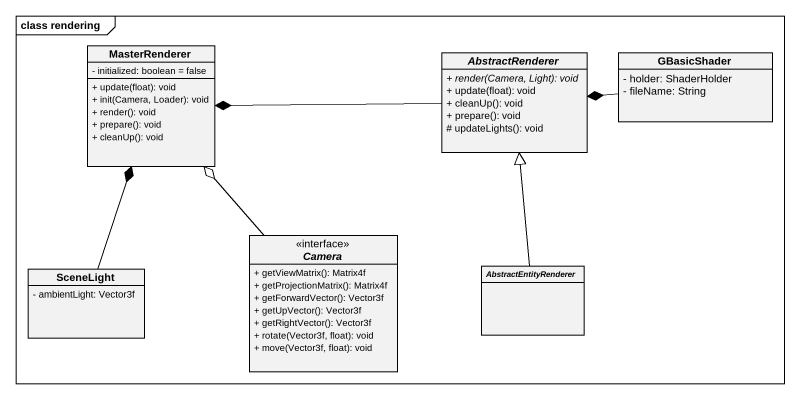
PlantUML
@startuml
mainframe class rendering
hide circle
hide empty members
skinparam classAttributeIconSize 0
class MasterRenderer {
  - initialized: boolean = false
  + update(float): void
  + init(Camera, Loader): void
  + render(): void
  + prepare(): void
  + cleanUp(): void
}
abstract class AbstractRenderer {
  {abstract} + render(Camera, Light): void
  + update(float): void
  + cleanUp(): void
  + prepare(): void
  # updateLights(): void
}
class GBasicShader {
  - holder: ShaderHolder
  - fileName: String
}
class SceneLight {
  - ambientLight: Vector3f
}
interface Camera {
  + getViewMatrix(): Matrix4f
  + getProjectionMatrix(): Matrix4f
  + getForwardVector(): Vector3f
  + getUpVector(): Vector3f
  + getRightVector(): Vector3f
  + rotate(Vector3f, float): void
  + move(Vector3f, float): void
}
abstract class AbstractEntityRenderer
AbstractRenderer -left-* MasterRenderer
GBasicShader -left-* AbstractRenderer
SceneLight -up-* MasterRenderer
Camera -up-o MasterRenderer
AbstractEntityRenderer -up-|> AbstractRenderer
@enduml
